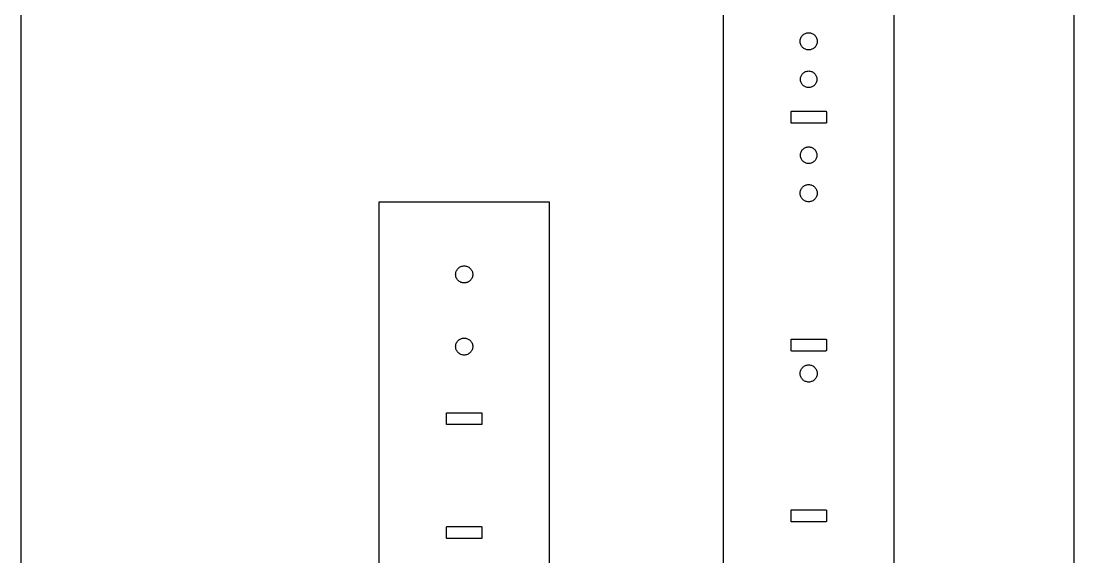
# Model space of a CAD drawing. Header units: millimetres. Extents: x 68 to 252, y 288 to 712.
# Drawn here: x 67.5 to 252.5, y 381.9 to 476 of the extents above; entities that cross this region are included whole.
import ezdxf

# ---------------------------------------------------------------- set-up
doc = ezdxf.new("R2010")
doc.units = ezdxf.units.MM

msp = doc.modelspace()

# ---------------------------------------------------------------- linework, layer by layer
for p, q in [((67.55, 287.55), (67.55, 712.45)), ((252.45, 712.45), (252.45, 287.55)), ((190.87, 478.02), (190.87, 460.13)), ((220.87, 460.13), (220.87, 478.02)), ((204.62, 473.25), (204.7, 473.37)), ((204.7, 473.37), (204.8, 473.47)), ((204.8, 473.47), (204.91, 473.57)), ((204.91, 473.57), (205.03, 473.66)), ((205.03, 473.66), (205.16, 473.74)), ((205.16, 473.74), (205.29, 473.8)), ((205.29, 473.8), (205.43, 473.85)), ((205.43, 473.85), (205.57, 473.89)), ((205.57, 473.89), (205.72, 473.91)), ((205.72, 473.91), (205.87, 473.92)), ((205.87, 473.92), (206.02, 473.91)), ((206.02, 473.91), (206.16, 473.89)), ((206.16, 473.89), (206.31, 473.85)), ((206.31, 473.85), (206.44, 473.8)), ((206.44, 473.8), (206.58, 473.74)), ((206.58, 473.74), (206.7, 473.66)), ((206.7, 473.66), (206.82, 473.57)), ((206.82, 473.57), (206.93, 473.47)), ((206.93, 473.47), (207.03, 473.37)), ((207.03, 473.37), (207.12, 473.25)), ((204.36, 472.41), (204.37, 472.56)), ((204.37, 472.26), (204.36, 472.41)), ((204.37, 472.56), (204.39, 472.7)), ((204.39, 472.12), (204.37, 472.26)), ((204.39, 472.7), (204.43, 472.85)), ((204.43, 471.97), (204.39, 472.12)), ((204.43, 472.85), (204.48, 472.99)), ((204.48, 471.83), (204.43, 471.97)), ((204.48, 472.99), (204.54, 473.12)), ((204.54, 471.7), (204.48, 471.83)), ((204.54, 473.12), (204.62, 473.25)), ((204.62, 471.57), (204.54, 471.7)), ((204.7, 471.46), (204.62, 471.57)), ((207.12, 471.57), (207.03, 471.46)), ((207.12, 473.25), (207.2, 473.12)), ((207.2, 471.7), (207.12, 471.57)), ((207.2, 473.12), (207.26, 472.99)), ((207.26, 471.83), (207.2, 471.7)), ((207.26, 472.99), (207.31, 472.85)), ((207.31, 471.97), (207.26, 471.83)), ((207.31, 472.85), (207.34, 472.7)), ((207.34, 472.12), (207.31, 471.97)), ((207.34, 472.7), (207.37, 472.56)), ((207.37, 472.26), (207.34, 472.12)), ((207.37, 472.56), (207.37, 472.41)), ((207.37, 472.41), (207.37, 472.26)), ((207.37, 472.41), (207.37, 472.41)), ((204.8, 471.35), (204.7, 471.46)), ((204.91, 471.25), (204.8, 471.35)), ((205.03, 471.16), (204.91, 471.25)), ((205.16, 471.08), (205.03, 471.16)), ((205.29, 471.02), (205.16, 471.08)), ((205.43, 470.97), (205.29, 471.02)), ((205.57, 470.93), (205.43, 470.97)), ((205.72, 470.91), (205.57, 470.93)), ((205.87, 470.9), (205.72, 470.91)), ((206.02, 470.91), (205.87, 470.9)), ((206.16, 470.93), (206.02, 470.91)), ((206.31, 470.97), (206.16, 470.93)), ((206.44, 471.02), (206.31, 470.97)), ((206.58, 471.08), (206.44, 471.02)), ((206.7, 471.16), (206.58, 471.08)), ((206.82, 471.25), (206.7, 471.16)), ((206.93, 471.35), (206.82, 471.25)), ((207.03, 471.46), (206.93, 471.35)), ((204.42, 465.89), (204.44, 466.03)), ((204.44, 466.03), (204.48, 466.17)), ((204.48, 466.17), (204.52, 466.3)), ((204.52, 466.3), (204.58, 466.43)), ((204.58, 466.43), (204.66, 466.55)), ((204.66, 466.55), (204.74, 466.67)), ((204.74, 466.67), (204.84, 466.77)), ((204.84, 466.77), (204.95, 466.87)), ((204.95, 466.87), (205.06, 466.95)), ((205.06, 466.95), (205.18, 467.03)), ((205.18, 467.03), (205.31, 467.09)), ((205.31, 467.09), (205.45, 467.14)), ((205.45, 467.14), (205.58, 467.17)), ((205.58, 467.17), (205.73, 467.19)), ((205.73, 467.19), (205.87, 467.2)), ((205.87, 467.2), (206.01, 467.19)), ((206.01, 467.19), (206.15, 467.17)), ((206.15, 467.17), (206.29, 467.14)), ((206.29, 467.14), (206.43, 467.09)), ((206.43, 467.09), (206.55, 467.03)), ((206.55, 467.03), (206.68, 466.95)), ((206.68, 466.95), (206.79, 466.87)), ((206.79, 466.87), (206.9, 466.77)), ((206.9, 466.77), (206.99, 466.67)), ((206.99, 466.67), (207.08, 466.55)), ((207.08, 466.55), (207.15, 466.43)), ((207.15, 466.43), (207.21, 466.3)), ((207.21, 466.3), (207.26, 466.17)), ((207.26, 466.17), (207.3, 466.03)), ((207.3, 466.03), (207.32, 465.89)), ((204.41, 465.74), (204.42, 465.89)), ((204.42, 465.6), (204.41, 465.74)), ((204.44, 465.46), (204.42, 465.6)), ((204.48, 465.32), (204.44, 465.46)), ((204.52, 465.19), (204.48, 465.32)), ((204.58, 465.06), (204.52, 465.19)), ((204.66, 464.94), (204.58, 465.06)), ((204.74, 464.82), (204.66, 464.94)), ((204.84, 464.71), (204.74, 464.82)), ((204.95, 464.62), (204.84, 464.71)), ((205.06, 464.53), (204.95, 464.62)), ((205.18, 464.46), (205.06, 464.53)), ((205.31, 464.4), (205.18, 464.46)), ((205.45, 464.35), (205.31, 464.4)), ((205.58, 464.32), (205.45, 464.35)), ((205.73, 464.3), (205.58, 464.32)), ((205.87, 464.29), (205.73, 464.3)), ((206.01, 464.3), (205.87, 464.29)), ((206.15, 464.32), (206.01, 464.3)), ((206.29, 464.35), (206.15, 464.32)), ((206.43, 464.4), (206.29, 464.35)), ((206.55, 464.46), (206.43, 464.4)), ((206.68, 464.53), (206.55, 464.46)), ((206.79, 464.62), (206.68, 464.53)), ((206.9, 464.71), (206.79, 464.62)), ((206.99, 464.82), (206.9, 464.71)), ((207.08, 464.94), (206.99, 464.82)), ((207.15, 465.06), (207.08, 464.94)), ((207.21, 465.19), (207.15, 465.06)), ((207.26, 465.32), (207.21, 465.19)), ((207.3, 465.46), (207.26, 465.32)), ((207.32, 465.6), (207.3, 465.46)), ((207.32, 465.89), (207.32, 465.74)), ((207.32, 465.74), (207.32, 465.6)), ((207.32, 465.74), (207.32, 465.74)), ((190.87, 460.13), (190.87, 459.18)), ((190.87, 459.18), (190.87, 458.98)), ((190.87, 458.98), (190.87, 458.02)), ((202.77, 460.05), (202.78, 460.07)), ((202.77, 460.03), (202.77, 460.05)), ((202.77, 459.18), (202.77, 460.03)), ((202.77, 458.98), (202.77, 459.18)), ((202.77, 458.12), (202.77, 458.98)), ((202.78, 460.07), (202.79, 460.09)), ((202.79, 460.09), (202.8, 460.1)), ((202.8, 460.1), (202.81, 460.11)), ((202.81, 460.11), (202.83, 460.12)), ((202.83, 460.12), (202.85, 460.13)), ((202.85, 460.13), (202.87, 460.13)), ((202.87, 460.13), (208.87, 460.13)), ((208.87, 460.13), (208.89, 460.13)), ((208.89, 460.13), (208.91, 460.12)), ((208.91, 460.12), (208.92, 460.11)), ((208.92, 460.11), (208.94, 460.1)), ((208.94, 460.1), (208.95, 460.09)), ((208.95, 460.09), (208.96, 460.07)), ((208.96, 460.07), (208.97, 460.05)), ((208.97, 460.05), (208.97, 460.03)), ((208.97, 460.03), (208.97, 459.18)), ((208.97, 459.18), (208.97, 458.98)), ((208.97, 458.98), (208.97, 458.12)), ((220.87, 459.18), (220.87, 460.13)), ((220.87, 458.98), (220.87, 459.18)), ((220.87, 458.02), (220.87, 458.98)), ((190.87, 458.02), (190.87, 420.13)), ((202.77, 458.1), (202.77, 458.12)), ((202.78, 458.09), (202.77, 458.1)), ((202.79, 458.07), (202.78, 458.09)), ((202.8, 458.05), (202.79, 458.07)), ((202.81, 458.04), (202.8, 458.05)), ((202.83, 458.03), (202.81, 458.04)), ((202.85, 458.03), (202.83, 458.03)), ((202.87, 458.02), (202.85, 458.03)), ((208.87, 458.02), (202.87, 458.02)), ((202.87, 458.02), (202.87, 458.02)), ((208.89, 458.03), (208.87, 458.02)), ((208.91, 458.03), (208.89, 458.03)), ((208.92, 458.04), (208.91, 458.03)), ((208.94, 458.05), (208.92, 458.04)), ((208.95, 458.07), (208.94, 458.05)), ((208.96, 458.09), (208.95, 458.07)), ((208.97, 458.1), (208.96, 458.09)), ((208.97, 458.12), (208.97, 458.1)), ((220.87, 420.13), (220.87, 458.02)), ((204.52, 452.97), (204.58, 453.1)), ((204.58, 453.1), (204.66, 453.22)), ((204.66, 453.22), (204.74, 453.33)), ((204.74, 453.33), (204.84, 453.44)), ((204.84, 453.44), (204.95, 453.54)), ((204.95, 453.54), (205.06, 453.62)), ((205.06, 453.62), (205.18, 453.69)), ((205.18, 453.69), (205.31, 453.75)), ((205.31, 453.75), (205.45, 453.8)), ((205.45, 453.8), (205.58, 453.84)), ((205.58, 453.84), (205.73, 453.86)), ((205.73, 453.86), (205.87, 453.87)), ((205.87, 453.87), (206.01, 453.86)), ((206.01, 453.86), (206.15, 453.84)), ((206.15, 453.84), (206.29, 453.8)), ((206.29, 453.8), (206.43, 453.75)), ((206.43, 453.75), (206.55, 453.69)), ((206.55, 453.69), (206.68, 453.62)), ((206.68, 453.62), (206.79, 453.54)), ((206.79, 453.54), (206.9, 453.44)), ((206.9, 453.44), (206.99, 453.33)), ((206.99, 453.33), (207.08, 453.22)), ((207.08, 453.22), (207.15, 453.1)), ((207.15, 453.1), (207.21, 452.97)), ((204.41, 452.41), (204.42, 452.55)), ((204.42, 452.27), (204.41, 452.41)), ((204.42, 452.55), (204.44, 452.69)), ((204.44, 452.13), (204.42, 452.27)), ((204.44, 452.69), (204.48, 452.83)), ((204.48, 451.99), (204.44, 452.13)), ((204.48, 452.83), (204.52, 452.97)), ((204.52, 451.85), (204.48, 451.99)), ((204.58, 451.72), (204.52, 451.85)), ((204.66, 451.6), (204.58, 451.72)), ((204.74, 451.49), (204.66, 451.6)), ((204.84, 451.38), (204.74, 451.49)), ((204.95, 451.29), (204.84, 451.38)), ((205.06, 451.2), (204.95, 451.29)), ((205.18, 451.13), (205.06, 451.2)), ((206.68, 451.2), (206.55, 451.13)), ((206.79, 451.29), (206.68, 451.2)), ((206.9, 451.38), (206.79, 451.29)), ((206.99, 451.49), (206.9, 451.38)), ((207.08, 451.6), (206.99, 451.49)), ((207.15, 451.72), (207.08, 451.6)), ((207.21, 451.85), (207.15, 451.72)), ((207.21, 452.97), (207.26, 452.83)), ((207.26, 451.99), (207.21, 451.85)), ((207.26, 452.83), (207.3, 452.69)), ((207.3, 452.13), (207.26, 451.99)), ((207.3, 452.69), (207.32, 452.55)), ((207.32, 452.27), (207.3, 452.13)), ((207.32, 452.55), (207.32, 452.41)), ((207.32, 452.41), (207.32, 452.27)), ((207.32, 452.41), (207.32, 452.41)), ((205.31, 451.07), (205.18, 451.13)), ((205.45, 451.02), (205.31, 451.07)), ((205.58, 450.98), (205.45, 451.02)), ((205.73, 450.96), (205.58, 450.98)), ((205.87, 450.96), (205.73, 450.96)), ((206.01, 450.96), (205.87, 450.96)), ((206.15, 450.98), (206.01, 450.96)), ((206.29, 451.02), (206.15, 450.98)), ((206.43, 451.07), (206.29, 451.02)), ((206.55, 451.13), (206.43, 451.07)), ((204.36, 445.74), (204.37, 445.89)), ((204.37, 445.6), (204.36, 445.74)), ((204.37, 445.89), (204.39, 446.04)), ((204.39, 446.04), (204.43, 446.18)), ((204.43, 446.18), (204.48, 446.32)), ((204.48, 446.32), (204.54, 446.45)), ((204.54, 446.45), (204.62, 446.58)), ((204.62, 446.58), (204.7, 446.7)), ((204.7, 446.7), (204.8, 446.81)), ((204.8, 446.81), (204.91, 446.91)), ((204.91, 446.91), (205.03, 447)), ((205.03, 447), (205.16, 447.07)), ((205.16, 447.07), (205.29, 447.13)), ((205.29, 447.13), (205.43, 447.18)), ((205.43, 447.18), (205.57, 447.22)), ((205.57, 447.22), (205.72, 447.24)), ((205.72, 447.24), (205.87, 447.25)), ((205.87, 447.25), (206.02, 447.24)), ((206.02, 447.24), (206.16, 447.22)), ((206.16, 447.22), (206.31, 447.18)), ((206.31, 447.18), (206.44, 447.13)), ((206.44, 447.13), (206.58, 447.07)), ((206.58, 447.07), (206.7, 447)), ((206.7, 447), (206.82, 446.91)), ((206.82, 446.91), (206.93, 446.81)), ((206.93, 446.81), (207.03, 446.7)), ((207.03, 446.7), (207.12, 446.58)), ((207.12, 446.58), (207.2, 446.45)), ((207.2, 446.45), (207.26, 446.32)), ((207.26, 446.32), (207.31, 446.18)), ((207.31, 446.18), (207.34, 446.04)), ((207.34, 446.04), (207.37, 445.89)), ((207.37, 445.89), (207.37, 445.74)), ((207.37, 445.74), (207.37, 445.6)), ((207.37, 445.74), (207.37, 445.74)), ((160.37, 444.14), (130.37, 444.14)), ((130.37, 444.14), (130.37, 407.19)), ((160.37, 407.19), (160.37, 444.14)), ((204.39, 445.45), (204.37, 445.6)), ((204.43, 445.31), (204.39, 445.45)), ((204.48, 445.17), (204.43, 445.31)), ((204.54, 445.03), (204.48, 445.17)), ((204.62, 444.91), (204.54, 445.03)), ((204.7, 444.79), (204.62, 444.91)), ((204.8, 444.68), (204.7, 444.79)), ((204.91, 444.58), (204.8, 444.68)), ((205.03, 444.49), (204.91, 444.58)), ((205.16, 444.42), (205.03, 444.49)), ((205.29, 444.35), (205.16, 444.42)), ((205.43, 444.3), (205.29, 444.35)), ((205.57, 444.27), (205.43, 444.3)), ((205.72, 444.25), (205.57, 444.27)), ((205.87, 444.24), (205.72, 444.25)), ((206.02, 444.25), (205.87, 444.24)), ((206.16, 444.27), (206.02, 444.25)), ((206.31, 444.3), (206.16, 444.27)), ((206.44, 444.35), (206.31, 444.3)), ((206.58, 444.42), (206.44, 444.35)), ((206.7, 444.49), (206.58, 444.42)), ((206.82, 444.58), (206.7, 444.49)), ((206.93, 444.68), (206.82, 444.58)), ((207.03, 444.79), (206.93, 444.68)), ((207.12, 444.91), (207.03, 444.79)), ((207.2, 445.03), (207.12, 444.91)), ((207.26, 445.17), (207.2, 445.03)), ((207.31, 445.31), (207.26, 445.17)), ((207.34, 445.45), (207.31, 445.31)), ((207.37, 445.6), (207.34, 445.45)), ((144.42, 432.63), (144.53, 432.72)), ((144.53, 432.72), (144.66, 432.79)), ((144.66, 432.79), (144.79, 432.86)), ((144.79, 432.86), (144.93, 432.91)), ((144.93, 432.91), (145.08, 432.94)), ((145.08, 432.94), (145.22, 432.96)), ((145.22, 432.96), (145.37, 432.97)), ((145.37, 432.97), (145.51, 432.96)), ((145.51, 432.96), (145.66, 432.94)), ((145.66, 432.94), (145.8, 432.91)), ((145.8, 432.91), (145.94, 432.86)), ((145.94, 432.86), (146.08, 432.79)), ((146.08, 432.79), (146.2, 432.72)), ((146.2, 432.72), (146.32, 432.63)), ((143.87, 431.47), (143.88, 431.62)), ((143.88, 431.32), (143.87, 431.47)), ((143.88, 431.62), (143.9, 431.76)), ((143.9, 431.18), (143.88, 431.32)), ((143.9, 431.76), (143.93, 431.91)), ((143.93, 431.03), (143.9, 431.18)), ((143.93, 431.91), (143.98, 432.04)), ((143.98, 430.9), (143.93, 431.03)), ((143.98, 432.04), (144.05, 432.18)), ((144.05, 430.76), (143.98, 430.9)), ((144.05, 432.18), (144.12, 432.3)), ((144.12, 432.3), (144.21, 432.42)), ((144.21, 432.42), (144.31, 432.53)), ((144.31, 432.53), (144.42, 432.63)), ((146.32, 432.63), (146.43, 432.53)), ((146.43, 432.53), (146.53, 432.42)), ((146.53, 432.42), (146.62, 432.3)), ((146.62, 432.3), (146.69, 432.18)), ((146.69, 432.18), (146.75, 432.04)), ((146.75, 430.9), (146.69, 430.76)), ((146.75, 432.04), (146.8, 431.91)), ((146.8, 431.03), (146.75, 430.9)), ((146.8, 431.91), (146.84, 431.76)), ((146.84, 431.18), (146.8, 431.03)), ((146.84, 431.76), (146.86, 431.62)), ((146.86, 431.32), (146.84, 431.18)), ((146.86, 431.62), (146.87, 431.47)), ((146.87, 431.47), (146.86, 431.32)), ((146.87, 431.47), (146.87, 431.47)), ((144.12, 430.64), (144.05, 430.76)), ((144.21, 430.52), (144.12, 430.64)), ((144.31, 430.41), (144.21, 430.52)), ((144.42, 430.31), (144.31, 430.41)), ((144.53, 430.22), (144.42, 430.31)), ((144.66, 430.15), (144.53, 430.22)), ((144.79, 430.08), (144.66, 430.15)), ((144.93, 430.03), (144.79, 430.08)), ((145.08, 430), (144.93, 430.03)), ((145.22, 429.98), (145.08, 430)), ((145.37, 429.97), (145.22, 429.98)), ((145.51, 429.98), (145.37, 429.97)), ((145.66, 430), (145.51, 429.98)), ((145.8, 430.03), (145.66, 430)), ((145.94, 430.08), (145.8, 430.03)), ((146.08, 430.15), (145.94, 430.08)), ((146.2, 430.22), (146.08, 430.15)), ((146.32, 430.31), (146.2, 430.22)), ((146.43, 430.41), (146.32, 430.31)), ((146.53, 430.52), (146.43, 430.41)), ((146.62, 430.64), (146.53, 430.52)), ((146.69, 430.76), (146.62, 430.64)), ((144.12, 419.64), (144.21, 419.76)), ((144.21, 419.76), (144.31, 419.87)), ((144.31, 419.87), (144.42, 419.96)), ((144.42, 419.96), (144.53, 420.05)), ((144.53, 420.05), (144.66, 420.13)), ((144.66, 420.13), (144.79, 420.19)), ((144.79, 420.19), (144.93, 420.24)), ((144.93, 420.24), (145.08, 420.28)), ((145.08, 420.28), (145.22, 420.3)), ((145.22, 420.3), (145.37, 420.3)), ((145.37, 420.3), (145.51, 420.3)), ((145.51, 420.3), (145.66, 420.28)), ((145.66, 420.28), (145.8, 420.24)), ((145.8, 420.24), (145.94, 420.19)), ((145.94, 420.19), (146.08, 420.13)), ((146.08, 420.13), (146.2, 420.05)), ((146.2, 420.05), (146.32, 419.96)), ((146.32, 419.96), (146.43, 419.87)), ((146.43, 419.87), (146.53, 419.76)), ((146.53, 419.76), (146.62, 419.64)), ((190.87, 420.13), (190.87, 419.18)), ((202.77, 420.05), (202.78, 420.07)), ((202.77, 420.03), (202.77, 420.05)), ((202.77, 419.18), (202.77, 420.03)), ((202.78, 420.07), (202.79, 420.09)), ((202.79, 420.09), (202.8, 420.1)), ((202.8, 420.1), (202.81, 420.11)), ((202.81, 420.11), (202.83, 420.12)), ((202.83, 420.12), (202.85, 420.13)), ((202.85, 420.13), (202.87, 420.13)), ((202.87, 420.13), (208.87, 420.13)), ((208.87, 420.13), (208.89, 420.13)), ((208.89, 420.13), (208.91, 420.12)), ((208.91, 420.12), (208.92, 420.11)), ((208.92, 420.11), (208.94, 420.1)), ((208.94, 420.1), (208.95, 420.09)), ((208.95, 420.09), (208.96, 420.07)), ((208.96, 420.07), (208.97, 420.05)), ((208.97, 420.05), (208.97, 420.03)), ((208.97, 420.03), (208.97, 419.18)), ((220.87, 419.18), (220.87, 420.13)), ((143.87, 418.8), (143.88, 418.95)), ((143.88, 418.66), (143.87, 418.8)), ((143.88, 418.95), (143.9, 419.1)), ((143.9, 418.51), (143.88, 418.66)), ((143.9, 419.1), (143.93, 419.24)), ((143.93, 418.37), (143.9, 418.51)), ((143.93, 419.24), (143.98, 419.38)), ((143.98, 418.23), (143.93, 418.37)), ((143.98, 419.38), (144.05, 419.51)), ((144.05, 418.1), (143.98, 418.23)), ((144.05, 419.51), (144.12, 419.64)), ((144.12, 417.97), (144.05, 418.1)), ((144.21, 417.85), (144.12, 417.97)), ((146.62, 417.97), (146.53, 417.85)), ((146.62, 419.64), (146.69, 419.51)), ((146.69, 418.1), (146.62, 417.97)), ((146.69, 419.51), (146.75, 419.38)), ((146.75, 418.23), (146.69, 418.1)), ((146.75, 419.38), (146.8, 419.24)), ((146.8, 418.37), (146.75, 418.23)), ((146.8, 419.24), (146.84, 419.1)), ((146.84, 418.51), (146.8, 418.37)), ((146.84, 419.1), (146.86, 418.95)), ((146.86, 418.66), (146.84, 418.51)), ((146.86, 418.95), (146.87, 418.8)), ((146.87, 418.8), (146.86, 418.66)), ((146.87, 418.8), (146.87, 418.8)), ((190.87, 419.18), (190.87, 418.98)), ((190.87, 418.98), (190.87, 418.02)), ((190.87, 418.02), (190.87, 390.13)), ((202.77, 418.98), (202.77, 419.18)), ((202.77, 418.12), (202.77, 418.98)), ((202.77, 418.1), (202.77, 418.12)), ((202.78, 418.09), (202.77, 418.1)), ((202.79, 418.07), (202.78, 418.09)), ((202.8, 418.05), (202.79, 418.07)), ((202.81, 418.04), (202.8, 418.05)), ((202.83, 418.03), (202.81, 418.04)), ((202.85, 418.03), (202.83, 418.03)), ((202.87, 418.02), (202.85, 418.03)), ((208.87, 418.02), (202.87, 418.02)), ((202.87, 418.02), (202.87, 418.02)), ((208.89, 418.03), (208.87, 418.02)), ((208.91, 418.03), (208.89, 418.03)), ((208.92, 418.04), (208.91, 418.03)), ((208.94, 418.05), (208.92, 418.04)), ((208.95, 418.07), (208.94, 418.05)), ((208.96, 418.09), (208.95, 418.07)), ((208.97, 418.1), (208.96, 418.09)), ((208.97, 419.18), (208.97, 418.98)), ((208.97, 418.98), (208.97, 418.12)), ((208.97, 418.12), (208.97, 418.1)), ((220.87, 418.98), (220.87, 419.18)), ((220.87, 418.02), (220.87, 418.98)), ((220.87, 418.98), (220.87, 418.98)), ((220.87, 390.13), (220.87, 418.02)), ((144.31, 417.74), (144.21, 417.85)), ((144.42, 417.65), (144.31, 417.74)), ((144.53, 417.56), (144.42, 417.65)), ((144.66, 417.48), (144.53, 417.56)), ((144.79, 417.42), (144.66, 417.48)), ((144.93, 417.37), (144.79, 417.42)), ((145.08, 417.33), (144.93, 417.37)), ((145.22, 417.31), (145.08, 417.33)), ((145.37, 417.3), (145.22, 417.31)), ((145.51, 417.31), (145.37, 417.3)), ((145.66, 417.33), (145.51, 417.31)), ((145.8, 417.37), (145.66, 417.33)), ((145.94, 417.42), (145.8, 417.37)), ((146.08, 417.48), (145.94, 417.42)), ((146.2, 417.56), (146.08, 417.48)), ((146.32, 417.65), (146.2, 417.56)), ((146.43, 417.74), (146.32, 417.65)), ((146.53, 417.85), (146.43, 417.74)), ((204.37, 414.08), (204.38, 414.22)), ((204.38, 414.22), (204.4, 414.37)), ((204.4, 414.37), (204.43, 414.51)), ((204.43, 414.51), (204.48, 414.65)), ((204.48, 414.65), (204.55, 414.78)), ((204.55, 414.78), (204.62, 414.91)), ((204.62, 414.91), (204.71, 415.03)), ((204.71, 415.03), (204.81, 415.14)), ((204.81, 415.14), (204.92, 415.24)), ((204.92, 415.24), (205.03, 415.32)), ((205.03, 415.32), (205.16, 415.4)), ((205.16, 415.4), (205.29, 415.46)), ((205.29, 415.46), (205.43, 415.51)), ((205.43, 415.51), (205.58, 415.55)), ((205.58, 415.55), (205.72, 415.57)), ((205.72, 415.57), (205.87, 415.58)), ((205.87, 415.58), (206.02, 415.57)), ((206.02, 415.57), (206.16, 415.55)), ((206.16, 415.55), (206.3, 415.51)), ((206.3, 415.51), (206.44, 415.46)), ((206.44, 415.46), (206.58, 415.4)), ((206.58, 415.4), (206.7, 415.32)), ((206.7, 415.32), (206.82, 415.24)), ((206.82, 415.24), (206.93, 415.14)), ((206.93, 415.14), (207.03, 415.03)), ((207.03, 415.03), (207.12, 414.91)), ((207.12, 414.91), (207.19, 414.78)), ((207.19, 414.78), (207.25, 414.65)), ((207.25, 414.65), (207.3, 414.51)), ((207.3, 414.51), (207.34, 414.37)), ((207.34, 414.37), (207.36, 414.22)), ((207.36, 414.22), (207.37, 414.08)), ((204.38, 413.93), (204.37, 414.08)), ((204.4, 413.78), (204.38, 413.93)), ((204.43, 413.64), (204.4, 413.78)), ((204.48, 413.5), (204.43, 413.64)), ((204.55, 413.37), (204.48, 413.5)), ((204.62, 413.24), (204.55, 413.37)), ((204.71, 413.13), (204.62, 413.24)), ((204.81, 413.02), (204.71, 413.13)), ((204.92, 412.92), (204.81, 413.02)), ((205.03, 412.83), (204.92, 412.92)), ((205.16, 412.75), (205.03, 412.83)), ((205.29, 412.69), (205.16, 412.75)), ((205.43, 412.64), (205.29, 412.69)), ((205.58, 412.61), (205.43, 412.64)), ((205.72, 412.58), (205.58, 412.61)), ((205.87, 412.58), (205.72, 412.58)), ((206.02, 412.58), (205.87, 412.58)), ((206.16, 412.61), (206.02, 412.58)), ((206.3, 412.64), (206.16, 412.61)), ((206.44, 412.69), (206.3, 412.64)), ((206.58, 412.75), (206.44, 412.69)), ((206.7, 412.83), (206.58, 412.75)), ((206.82, 412.92), (206.7, 412.83)), ((206.93, 413.02), (206.82, 412.92)), ((207.03, 413.13), (206.93, 413.02)), ((207.12, 413.24), (207.03, 413.13)), ((207.19, 413.37), (207.12, 413.24)), ((207.25, 413.5), (207.19, 413.37)), ((207.3, 413.64), (207.25, 413.5)), ((207.34, 413.78), (207.3, 413.64)), ((207.36, 413.93), (207.34, 413.78)), ((207.37, 414.08), (207.36, 413.93)), ((207.37, 414.08), (207.37, 414.08)), ((130.37, 407.19), (130.37, 406.24)), ((142.27, 407.11), (142.28, 407.13)), ((142.27, 407.09), (142.27, 407.11)), ((142.27, 406.24), (142.27, 407.09)), ((142.28, 407.15), (142.3, 407.16)), ((142.28, 407.13), (142.28, 407.15)), ((142.3, 407.16), (142.31, 407.17)), ((142.31, 407.17), (142.33, 407.18)), ((142.33, 407.18), (142.35, 407.19)), ((142.35, 407.19), (142.37, 407.19)), ((142.37, 407.19), (148.37, 407.19)), ((148.37, 407.19), (148.39, 407.19)), ((148.37, 407.19), (148.37, 407.19)), ((148.39, 407.19), (148.41, 407.18)), ((148.41, 407.18), (148.42, 407.17)), ((148.42, 407.17), (148.44, 407.16)), ((148.44, 407.16), (148.45, 407.15)), ((148.45, 407.15), (148.46, 407.13)), ((148.46, 407.13), (148.47, 407.11)), ((148.47, 407.11), (148.47, 407.09)), ((148.47, 407.09), (148.47, 406.24)), ((160.37, 406.24), (160.37, 407.19)), ((130.37, 406.24), (130.37, 406.04)), ((130.37, 406.04), (130.37, 405.09)), ((130.37, 405.09), (130.37, 387.19)), ((142.27, 406.04), (142.27, 406.24)), ((142.27, 405.19), (142.27, 406.04)), ((142.27, 405.17), (142.27, 405.19)), ((142.28, 405.15), (142.27, 405.17)), ((142.28, 405.13), (142.28, 405.15)), ((142.3, 405.12), (142.28, 405.13)), ((142.31, 405.1), (142.3, 405.12)), ((142.33, 405.09), (142.31, 405.1)), ((142.35, 405.09), (142.33, 405.09)), ((142.37, 405.09), (142.35, 405.09)), ((148.37, 405.09), (142.37, 405.09)), ((148.39, 405.09), (148.37, 405.09)), ((148.41, 405.09), (148.39, 405.09)), ((148.42, 405.1), (148.41, 405.09)), ((148.44, 405.12), (148.42, 405.1)), ((148.45, 405.13), (148.44, 405.12)), ((148.46, 405.15), (148.45, 405.13)), ((148.47, 405.17), (148.46, 405.15)), ((148.47, 406.24), (148.47, 406.04)), ((148.47, 406.04), (148.47, 405.19)), ((148.47, 405.19), (148.47, 405.17)), ((160.37, 406.04), (160.37, 406.24)), ((160.37, 405.09), (160.37, 406.04)), ((160.37, 387.19), (160.37, 405.09)), ((190.87, 390.13), (190.87, 389.18)), ((190.87, 389.18), (190.87, 388.98)), ((190.87, 388.98), (190.87, 388.02)), ((202.77, 390.05), (202.78, 390.07)), ((202.77, 390.03), (202.77, 390.05)), ((202.77, 389.18), (202.77, 390.03)), ((202.77, 388.98), (202.77, 389.18)), ((202.77, 388.12), (202.77, 388.98)), ((202.78, 390.07), (202.79, 390.09)), ((202.79, 390.09), (202.8, 390.1)), ((202.8, 390.1), (202.81, 390.11)), ((202.81, 390.11), (202.83, 390.12)), ((202.83, 390.12), (202.85, 390.13)), ((202.85, 390.13), (202.87, 390.13)), ((202.87, 390.13), (208.87, 390.13)), ((208.87, 390.13), (208.89, 390.13)), ((208.89, 390.13), (208.91, 390.12)), ((208.91, 390.12), (208.92, 390.11)), ((208.92, 390.11), (208.94, 390.1)), ((208.94, 390.1), (208.95, 390.09)), ((208.95, 390.09), (208.96, 390.07)), ((208.96, 390.07), (208.97, 390.05)), ((208.97, 390.05), (208.97, 390.03)), ((208.97, 390.03), (208.97, 389.18)), ((208.97, 389.18), (208.97, 388.98)), ((208.97, 389.18), (208.97, 389.18)), ((208.97, 388.98), (208.97, 388.12)), ((220.87, 389.18), (220.87, 390.13)), ((220.87, 388.98), (220.87, 389.18)), ((220.87, 388.02), (220.87, 388.98)), ((130.37, 387.19), (130.37, 386.24)), ((142.27, 387.11), (142.28, 387.13)), ((142.27, 387.09), (142.27, 387.11)), ((142.27, 386.24), (142.27, 387.09)), ((142.28, 387.15), (142.3, 387.16)), ((142.28, 387.13), (142.28, 387.15)), ((142.3, 387.16), (142.31, 387.17)), ((142.31, 387.17), (142.33, 387.18)), ((142.33, 387.18), (142.35, 387.19)), ((142.35, 387.19), (142.37, 387.19)), ((142.37, 387.19), (148.37, 387.19)), ((148.37, 387.19), (148.39, 387.19)), ((148.39, 387.19), (148.41, 387.18)), ((148.41, 387.18), (148.42, 387.17)), ((148.42, 387.17), (148.44, 387.16)), ((148.44, 387.16), (148.45, 387.15)), ((148.45, 387.15), (148.46, 387.13)), ((148.46, 387.13), (148.47, 387.11)), ((148.47, 387.11), (148.47, 387.09)), ((148.47, 387.09), (148.47, 386.24)), ((160.37, 386.24), (160.37, 387.19)), ((190.87, 388.02), (190.87, 329.08)), ((202.77, 388.1), (202.77, 388.12)), ((202.78, 388.09), (202.77, 388.1)), ((202.79, 388.07), (202.78, 388.09)), ((202.8, 388.05), (202.79, 388.07)), ((202.81, 388.04), (202.8, 388.05)), ((202.83, 388.03), (202.81, 388.04)), ((202.85, 388.03), (202.83, 388.03)), ((202.87, 388.02), (202.85, 388.03)), ((208.87, 388.02), (202.87, 388.02)), ((208.89, 388.03), (208.87, 388.02)), ((208.91, 388.03), (208.89, 388.03)), ((208.92, 388.04), (208.91, 388.03)), ((208.94, 388.05), (208.92, 388.04)), ((208.95, 388.07), (208.94, 388.05)), ((208.96, 388.09), (208.95, 388.07)), ((208.97, 388.1), (208.96, 388.09)), ((208.97, 388.12), (208.97, 388.1)), ((220.87, 329.08), (220.87, 388.02)), ((130.37, 386.24), (130.37, 386.04)), ((130.37, 386.04), (130.37, 385.09)), ((130.37, 385.09), (130.37, 364.19)), ((142.27, 386.04), (142.27, 386.24)), ((142.27, 385.19), (142.27, 386.04)), ((142.27, 386.04), (142.27, 386.04)), ((142.27, 385.17), (142.27, 385.19)), ((142.28, 385.15), (142.27, 385.17)), ((142.28, 385.13), (142.28, 385.15)), ((142.3, 385.12), (142.28, 385.13)), ((142.31, 385.1), (142.3, 385.12)), ((142.33, 385.09), (142.31, 385.1)), ((142.35, 385.09), (142.33, 385.09)), ((142.37, 385.09), (142.35, 385.09)), ((148.37, 385.09), (142.37, 385.09)), ((148.39, 385.09), (148.37, 385.09)), ((148.41, 385.09), (148.39, 385.09)), ((148.42, 385.1), (148.41, 385.09)), ((148.44, 385.12), (148.42, 385.1)), ((148.45, 385.13), (148.44, 385.12)), ((148.46, 385.15), (148.45, 385.13)), ((148.47, 385.17), (148.46, 385.15)), ((148.47, 386.24), (148.47, 386.04)), ((148.47, 386.04), (148.47, 385.19)), ((148.47, 385.19), (148.47, 385.17)), ((160.37, 386.04), (160.37, 386.24)), ((160.37, 385.09), (160.37, 386.04)), ((160.37, 364.19), (160.37, 385.09))]:
    msp.add_line(p, q)

doc.saveas('drawing.dxf')
